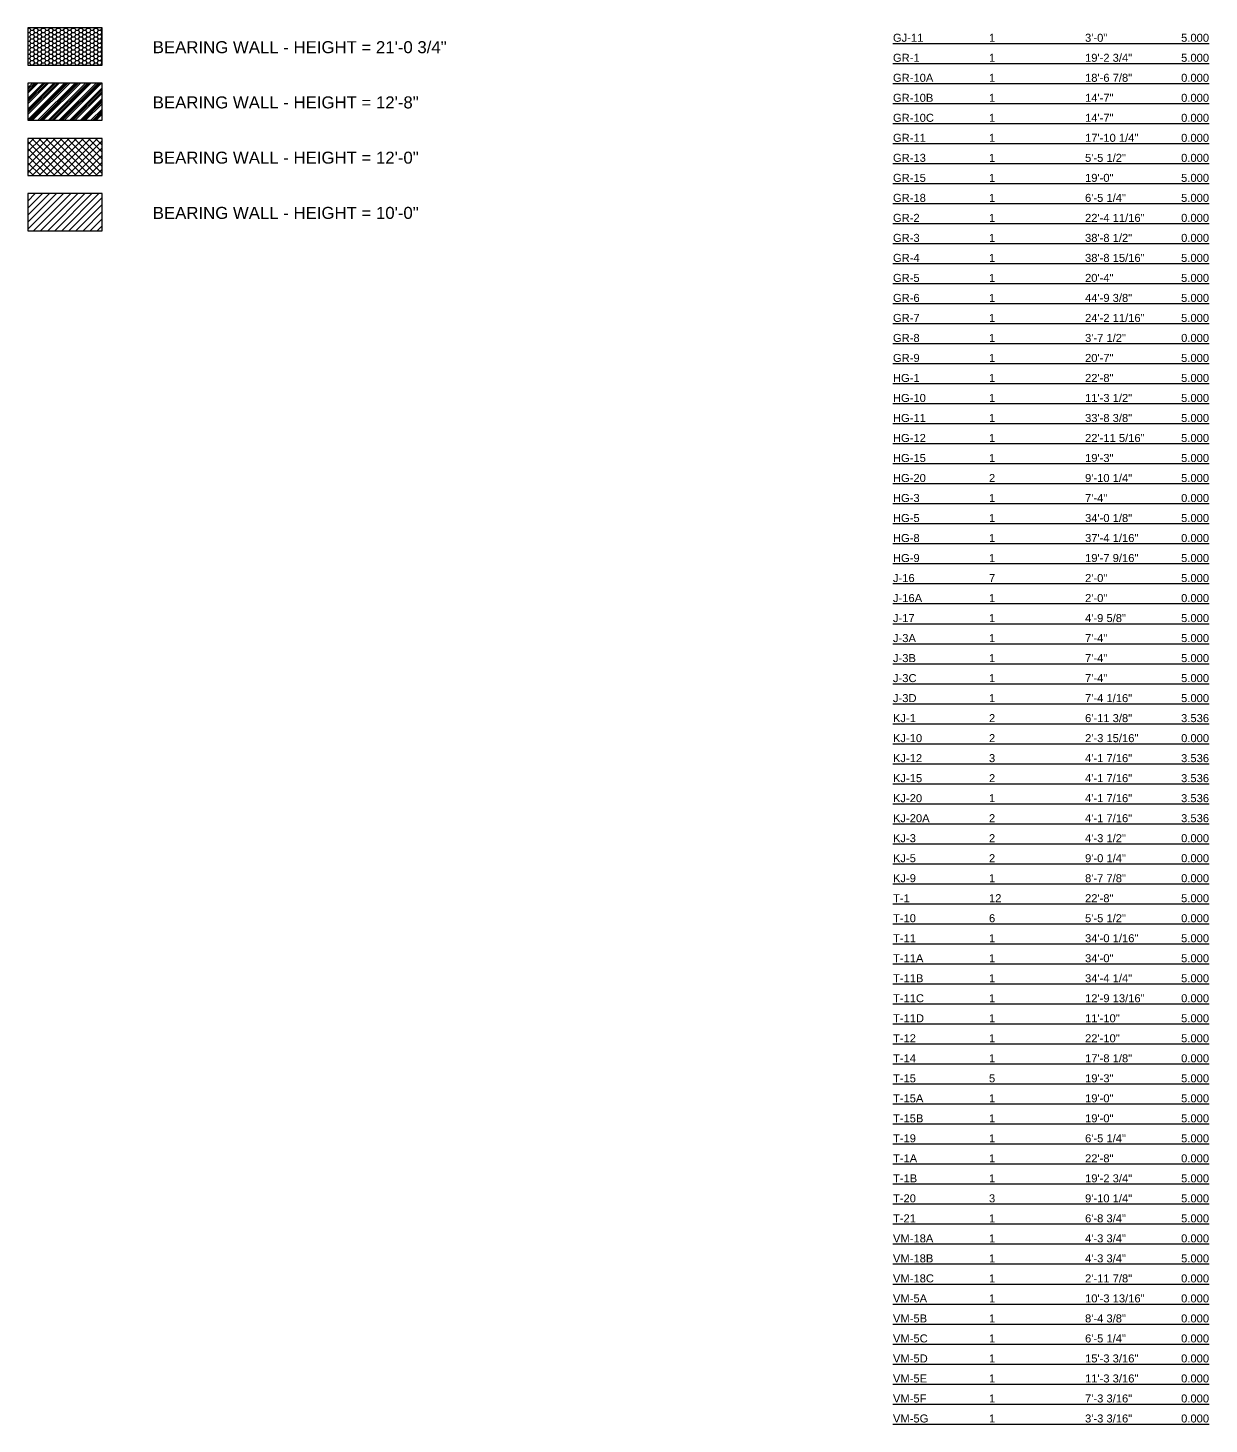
# Model space of a CAD drawing. Header units: inches. Extents: x -1174 to 3208, y -125 to 2788.
# Drawn here: x 2204 to 2794, y -125 to 573 of the extents above; entities that cross this region are included whole.
import ezdxf
from ezdxf.enums import TextEntityAlignment as Align

# ---------------------------------------------------------------- set-up
doc = ezdxf.new("R2010")
doc.units = ezdxf.units.IN
doc.header["$LTSCALE"] = 25
doc.header["$MEASUREMENT"] = 0
doc.layers.add('1WFIXTURES', color=3, linetype='Continuous')
doc.layers.add('RMARK', color=80, linetype='Continuous')
doc.styles.add('Plane', font='arial.ttf')

msp = doc.modelspace()

# ---------------------------------------------------------------- hatches: boundary and pattern name
at = {"layer": '1WFIXTURES'}
h = msp.add_hatch(dxfattribs=at)
h.set_pattern_fill('HONEY', scale=10)
h.set_pattern_definition([(0, (243.8203, 4.3512), (1.875, 1.08253175), [1.25, -2.5]), (120, (243.8203, 4.3512), (-1.875, 1.08253175), [1.25, -2.5]), (60, (243.8203, 4.3512), (4e-16, 2.1650635), [-2.5, 1.25])])
h.paths.add_polyline_path([(2203.55891, 554.18724), (2240.69863, 554.18724), (2240.69863, 572.74564), (2203.55891, 572.74564)])
h = msp.add_hatch(dxfattribs=at)
h.set_pattern_fill('ANSI34', color=2, scale=5)
h.set_pattern_definition([(45, (243.8203, 4.3512), (-2.6516504, 2.6516504), []), (45, (244.7042, 4.3512), (-2.6516504, 2.6516504), []), (45, (245.588, 4.3512), (-2.6516504, 2.6516504), []), (45, (246.472, 4.3512), (-2.6516504, 2.6516504), [])])
h.paths.add_polyline_path([(2203.55891, 526.57869), (2240.69863, 526.57869), (2240.69863, 545.13709), (2203.55891, 545.13709)])
h = msp.add_hatch(dxfattribs=at)
h.set_pattern_fill('ANSI37', color=1, scale=20)
h.set_pattern_definition([(45, (243.8203, 4.3512), (-1.767767, 1.767767), []), (135, (243.8203, 4.3512), (-1.767767, -1.767767), [])])
h.paths.add_polyline_path([(2203.55891, 498.97014), (2240.69863, 498.97014), (2240.69863, 517.52854), (2203.55891, 517.52854)])
h = msp.add_hatch(dxfattribs=at)
h.set_pattern_fill('ANSI31', color=256, scale=20)
h.set_pattern_definition([(45, (243.8203, 4.3512), (-1.767767, 1.767767), [])])
h.paths.add_polyline_path([(2203.55891, 471.3616), (2240.69863, 471.3616), (2240.69863, 489.91999), (2203.55891, 489.91999)])

# ---------------------------------------------------------------- linework, layer by layer
at = {"layer": '1WFIXTURES', "color": 7}
msp.add_lwpolyline([(2203.55891, 554.18724), (2240.69863, 554.18724), (2240.69863, 572.74564), (2203.55891, 572.74564)], close=True, dxfattribs=at)
at = {"layer": '1WFIXTURES', "color": 2}
msp.add_lwpolyline([(2203.55891, 526.57869), (2240.69863, 526.57869), (2240.69863, 545.13709), (2203.55891, 545.13709)], close=True, dxfattribs=at)
at = {"layer": '1WFIXTURES', "color": 1}
msp.add_lwpolyline([(2203.55891, 498.97014), (2240.69863, 498.97014), (2240.69863, 517.52854), (2203.55891, 517.52854)], close=True, dxfattribs=at)
at = {"layer": '1WFIXTURES'}
msp.add_lwpolyline([(2203.55891, 471.3616), (2240.69863, 471.3616), (2240.69863, 489.91999), (2203.55891, 489.91999)], close=True, dxfattribs=at)

# ---------------------------------------------------------------- texts
at = {"layer": '1WFIXTURES', "color": 7, "style": 'Plane'}
msp.add_text('BEARING WALL - HEIGHT = 21\'-0 3/4"', height=6, dxfattribs=at).set_placement((2265.95363, 560.12593))
at = {"layer": '1WFIXTURES', "color": 2, "style": 'Plane'}
msp.add_text('BEARING WALL - HEIGHT = 12\'-8"', height=6, dxfattribs=at).set_placement((2265.95363, 532.51738))
at = {"layer": '1WFIXTURES', "color": 1, "style": 'Plane'}
msp.add_text('BEARING WALL - HEIGHT = 12\'-0"', height=6, dxfattribs=at).set_placement((2265.95363, 504.90883))
at = {"layer": '1WFIXTURES', "style": 'Plane'}
msp.add_text('BEARING WALL - HEIGHT = 10\'-0"', height=6, dxfattribs=at).set_placement((2265.95363, 477.30028))
at = {"layer": 'RMARK', "style": 'Plane'}
for s, p in [('%%uGJ-11                         %%u', (2635.83874, 564.62048)), ('%%u1                             %%u', (2683.83874, 564.62048)), ('%%u3\'-0"                         %%u', (2731.83874, 564.62048)), ('%%u5.000%%u', (2779.83874, 564.62048)), ('%%uGR-1                          %%u', (2635.83874, 554.62048)), ('%%u1                             %%u', (2683.83874, 554.62048)), ('%%u19\'-2 3/4"                    %%u', (2731.83874, 554.62048)), ('%%u5.000%%u', (2779.83874, 554.62048)), ('%%uGR-10A                        %%u', (2635.83874, 544.62048)), ('%%u1                             %%u', (2683.83874, 544.62048)), ('%%u18\'-6 7/8"                    %%u', (2731.83874, 544.62048)), ('%%u0.000%%u', (2779.83874, 544.62048)), ('%%uGR-10B                        %%u', (2635.83874, 534.62048)), ('%%u1                             %%u', (2683.83874, 534.62048)), ('%%u14\'-7"                        %%u', (2731.83874, 534.62048)), ('%%u0.000%%u', (2779.83874, 534.62048)), ('%%uGR-10C                        %%u', (2635.83874, 524.62048)), ('%%u1                             %%u', (2683.83874, 524.62048)), ('%%u14\'-7"                        %%u', (2731.83874, 524.62048)), ('%%u0.000%%u', (2779.83874, 524.62048)), ('%%uGR-11                         %%u', (2635.83874, 514.62048)), ('%%u1                             %%u', (2683.83874, 514.62048)), ('%%u17\'-10 1/4"                   %%u', (2731.83874, 514.62048)), ('%%u0.000%%u', (2779.83874, 514.62048)), ('%%uGR-13                         %%u', (2635.83874, 504.62048)), ('%%u1                             %%u', (2683.83874, 504.62048)), ('%%u5\'-5 1/2"                     %%u', (2731.83874, 504.62048)), ('%%u0.000%%u', (2779.83874, 504.62048)), ('%%uGR-15                         %%u', (2635.83874, 494.62048)), ('%%u1                             %%u', (2683.83874, 494.62048)), ('%%u19\'-0"                        %%u', (2731.83874, 494.62048)), ('%%u5.000%%u', (2779.83874, 494.62048)), ('%%uGR-18                         %%u', (2635.83874, 484.62048)), ('%%u1                             %%u', (2683.83874, 484.62048)), ('%%u6\'-5 1/4"                     %%u', (2731.83874, 484.62048)), ('%%u5.000%%u', (2779.83874, 484.62048)), ('%%uGR-2                          %%u', (2635.83874, 474.62048)), ('%%u1                             %%u', (2683.83874, 474.62048)), ('%%u22\'-4 11/16"                  %%u', (2731.83874, 474.62048)), ('%%u0.000%%u', (2779.83874, 474.62048)), ('%%uGR-3                          %%u', (2635.83874, 464.62048)), ('%%u1                             %%u', (2683.83874, 464.62048)), ('%%u38\'-8 1/2"                    %%u', (2731.83874, 464.62048)), ('%%u0.000%%u', (2779.83874, 464.62048)), ('%%uGR-4                          %%u', (2635.83874, 454.62048)), ('%%u1                             %%u', (2683.83874, 454.62048)), ('%%u38\'-8 15/16"                  %%u', (2731.83874, 454.62048)), ('%%u5.000%%u', (2779.83874, 454.62048)), ('%%uGR-5                          %%u', (2635.83874, 444.62048)), ('%%u1                             %%u', (2683.83874, 444.62048)), ('%%u20\'-4"                        %%u', (2731.83874, 444.62048)), ('%%u5.000%%u', (2779.83874, 444.62048)), ('%%uGR-6                          %%u', (2635.83874, 434.62048)), ('%%u1                             %%u', (2683.83874, 434.62048)), ('%%u44\'-9 3/8"                    %%u', (2731.83874, 434.62048)), ('%%u5.000%%u', (2779.83874, 434.62048)), ('%%uGR-7                          %%u', (2635.83874, 424.62048)), ('%%u1                             %%u', (2683.83874, 424.62048)), ('%%u24\'-2 11/16"                  %%u', (2731.83874, 424.62048)), ('%%u5.000%%u', (2779.83874, 424.62048)), ('%%uGR-8                          %%u', (2635.83874, 414.62048)), ('%%u1                             %%u', (2683.83874, 414.62048)), ('%%u3\'-7 1/2"                     %%u', (2731.83874, 414.62048)), ('%%u0.000%%u', (2779.83874, 414.62048)), ('%%uGR-9                          %%u', (2635.83874, 404.62048)), ('%%u1                             %%u', (2683.83874, 404.62048)), ('%%u20\'-7"                        %%u', (2731.83874, 404.62048)), ('%%u5.000%%u', (2779.83874, 404.62048)), ('%%uHG-1                          %%u', (2635.83874, 394.62048)), ('%%u1                             %%u', (2683.83874, 394.62048)), ('%%u22\'-8"                        %%u', (2731.83874, 394.62048)), ('%%u5.000%%u', (2779.83874, 394.62048)), ('%%uHG-10                         %%u', (2635.83874, 384.62048)), ('%%u1                             %%u', (2683.83874, 384.62048)), ('%%u11\'-3 1/2"                    %%u', (2731.83874, 384.62048)), ('%%u5.000%%u', (2779.83874, 384.62048)), ('%%uHG-11                         %%u', (2635.83874, 374.62048)), ('%%u1                             %%u', (2683.83874, 374.62048)), ('%%u33\'-8 3/8"                    %%u', (2731.83874, 374.62048)), ('%%u5.000%%u', (2779.83874, 374.62048)), ('%%uHG-12                         %%u', (2635.83874, 364.62048)), ('%%u1                             %%u', (2683.83874, 364.62048)), ('%%u22\'-11 5/16"                  %%u', (2731.83874, 364.62048)), ('%%u5.000%%u', (2779.83874, 364.62048)), ('%%uHG-15                         %%u', (2635.83874, 354.62048)), ('%%u1                             %%u', (2683.83874, 354.62048)), ('%%u19\'-3"                        %%u', (2731.83874, 354.62048)), ('%%u5.000%%u', (2779.83874, 354.62048)), ('%%uHG-20                         %%u', (2635.83874, 344.62048)), ('%%u2                             %%u', (2683.83874, 344.62048)), ('%%u9\'-10 1/4"                    %%u', (2731.83874, 344.62048)), ('%%u5.000%%u', (2779.83874, 344.62048)), ('%%uHG-3                          %%u', (2635.83874, 334.62048)), ('%%u1                             %%u', (2683.83874, 334.62048)), ('%%u7\'-4"                         %%u', (2731.83874, 334.62048)), ('%%u0.000%%u', (2779.83874, 334.62048)), ('%%uHG-5                          %%u', (2635.83874, 324.62048)), ('%%u1                             %%u', (2683.83874, 324.62048)), ('%%u34\'-0 1/8"                    %%u', (2731.83874, 324.62048)), ('%%u5.000%%u', (2779.83874, 324.62048)), ('%%uHG-8                          %%u', (2635.83874, 314.62048)), ('%%u1                             %%u', (2683.83874, 314.62048)), ('%%u37\'-4 1/16"                   %%u', (2731.83874, 314.62048)), ('%%u0.000%%u', (2779.83874, 314.62048)), ('%%uHG-9                          %%u', (2635.83874, 304.62048)), ('%%u1                             %%u', (2683.83874, 304.62048)), ('%%u19\'-7 9/16"                   %%u', (2731.83874, 304.62048)), ('%%u5.000%%u', (2779.83874, 304.62048)), ('%%uJ-16                          %%u', (2635.83874, 294.62048)), ('%%u7                             %%u', (2683.83874, 294.62048)), ('%%u2\'-0"                         %%u', (2731.83874, 294.62048)), ('%%u5.000%%u', (2779.83874, 294.62048)), ('%%uJ-16A                         %%u', (2635.83874, 284.62048)), ('%%u1                             %%u', (2683.83874, 284.62048)), ('%%u2\'-0"                         %%u', (2731.83874, 284.62048)), ('%%u0.000%%u', (2779.83874, 284.62048)), ('%%uJ-17                          %%u', (2635.83874, 274.62048)), ('%%u1                             %%u', (2683.83874, 274.62048)), ('%%u4\'-9 5/8"                     %%u', (2731.83874, 274.62048)), ('%%u5.000%%u', (2779.83874, 274.62048)), ('%%uJ-3A                          %%u', (2635.83874, 264.62048)), ('%%u1                             %%u', (2683.83874, 264.62048)), ('%%u7\'-4"                         %%u', (2731.83874, 264.62048)), ('%%u5.000%%u', (2779.83874, 264.62048)), ('%%uJ-3B                          %%u', (2635.83874, 254.62048)), ('%%u1                             %%u', (2683.83874, 254.62048)), ('%%u7\'-4"                         %%u', (2731.83874, 254.62048)), ('%%u5.000%%u', (2779.83874, 254.62048)), ('%%uJ-3C                          %%u', (2635.83874, 244.62048)), ('%%u1                             %%u', (2683.83874, 244.62048)), ('%%u7\'-4"                         %%u', (2731.83874, 244.62048)), ('%%u5.000%%u', (2779.83874, 244.62048)), ('%%uJ-3D                          %%u', (2635.83874, 234.62048)), ('%%u1                             %%u', (2683.83874, 234.62048)), ('%%u7\'-4 1/16"                    %%u', (2731.83874, 234.62048)), ('%%u5.000%%u', (2779.83874, 234.62048)), ('%%uKJ-1                          %%u', (2635.83874, 224.62048)), ('%%u2                             %%u', (2683.83874, 224.62048)), ('%%u6\'-11 3/8"                    %%u', (2731.83874, 224.62048)), ('%%u3.536%%u', (2779.83874, 224.62048)), ('%%uKJ-10                         %%u', (2635.83874, 214.62048)), ('%%u2                             %%u', (2683.83874, 214.62048)), ('%%u2\'-3 15/16"                   %%u', (2731.83874, 214.62048)), ('%%u0.000%%u', (2779.83874, 214.62048)), ('%%uKJ-12                         %%u', (2635.83874, 204.62048)), ('%%u3                             %%u', (2683.83874, 204.62048)), ('%%u4\'-1 7/16"                    %%u', (2731.83874, 204.62048)), ('%%u3.536%%u', (2779.83874, 204.62048)), ('%%uKJ-15                         %%u', (2635.83874, 194.62048)), ('%%u2                             %%u', (2683.83874, 194.62048)), ('%%u4\'-1 7/16"                    %%u', (2731.83874, 194.62048)), ('%%u3.536%%u', (2779.83874, 194.62048)), ('%%uKJ-20                         %%u', (2635.83874, 184.62048)), ('%%u1                             %%u', (2683.83874, 184.62048)), ('%%u4\'-1 7/16"                    %%u', (2731.83874, 184.62048)), ('%%u3.536%%u', (2779.83874, 184.62048)), ('%%uKJ-20A                        %%u', (2635.83874, 174.62048)), ('%%u2                             %%u', (2683.83874, 174.62048)), ('%%u4\'-1 7/16"                    %%u', (2731.83874, 174.62048)), ('%%u3.536%%u', (2779.83874, 174.62048)), ('%%uKJ-3                          %%u', (2635.83874, 164.62048)), ('%%u2                             %%u', (2683.83874, 164.62048)), ('%%u4\'-3 1/2"                     %%u', (2731.83874, 164.62048)), ('%%u0.000%%u', (2779.83874, 164.62048)), ('%%uKJ-5                          %%u', (2635.83874, 154.62048)), ('%%u2                             %%u', (2683.83874, 154.62048)), ('%%u9\'-0 1/4"                     %%u', (2731.83874, 154.62048)), ('%%u0.000%%u', (2779.83874, 154.62048)), ('%%uKJ-9                          %%u', (2635.83874, 144.62048)), ('%%u1                             %%u', (2683.83874, 144.62048)), ('%%u8\'-7 7/8"                     %%u', (2731.83874, 144.62048)), ('%%u0.000%%u', (2779.83874, 144.62048)), ('%%uT-1                           %%u', (2635.83874, 134.62048)), ('%%u12                            %%u', (2683.83874, 134.62048)), ('%%u22\'-8"                        %%u', (2731.83874, 134.62048)), ('%%u5.000%%u', (2779.83874, 134.62048)), ('%%uT-10                          %%u', (2635.83874, 124.62048)), ('%%u6                             %%u', (2683.83874, 124.62048)), ('%%u5\'-5 1/2"                     %%u', (2731.83874, 124.62048)), ('%%u0.000%%u', (2779.83874, 124.62048)), ('%%uT-11                          %%u', (2635.83874, 114.62048)), ('%%u1                             %%u', (2683.83874, 114.62048)), ('%%u34\'-0 1/16"                   %%u', (2731.83874, 114.62048)), ('%%u5.000%%u', (2779.83874, 114.62048)), ('%%uT-11A                         %%u', (2635.83874, 104.62048)), ('%%u1                             %%u', (2683.83874, 104.62048)), ('%%u34\'-0"                        %%u', (2731.83874, 104.62048)), ('%%u5.000%%u', (2779.83874, 104.62048)), ('%%uT-11B                         %%u', (2635.83874, 94.62048)), ('%%u1                             %%u', (2683.83874, 94.62048)), ('%%u34\'-4 1/4"                    %%u', (2731.83874, 94.62048)), ('%%u5.000%%u', (2779.83874, 94.62048)), ('%%uT-11C                         %%u', (2635.83874, 84.62048)), ('%%u1                             %%u', (2683.83874, 84.62048)), ('%%u12\'-9 13/16"                  %%u', (2731.83874, 84.62048)), ('%%u0.000%%u', (2779.83874, 84.62048)), ('%%uT-11D                         %%u', (2635.83874, 74.62048)), ('%%u1                             %%u', (2683.83874, 74.62048)), ('%%u11\'-10"                       %%u', (2731.83874, 74.62048)), ('%%u5.000%%u', (2779.83874, 74.62048)), ('%%uT-12                          %%u', (2635.83874, 64.62048)), ('%%u1                             %%u', (2683.83874, 64.62048)), ('%%u22\'-10"                       %%u', (2731.83874, 64.62048)), ('%%u5.000%%u', (2779.83874, 64.62048)), ('%%uT-14                          %%u', (2635.83874, 54.62048)), ('%%u1                             %%u', (2683.83874, 54.62048)), ('%%u17\'-8 1/8"                    %%u', (2731.83874, 54.62048)), ('%%u0.000%%u', (2779.83874, 54.62048)), ('%%uT-15                          %%u', (2635.83874, 44.62048)), ('%%u5                             %%u', (2683.83874, 44.62048)), ('%%u19\'-3"                        %%u', (2731.83874, 44.62048)), ('%%u5.000%%u', (2779.83874, 44.62048)), ('%%uT-15A                         %%u', (2635.83874, 34.62048)), ('%%u1                             %%u', (2683.83874, 34.62048)), ('%%u19\'-0"                        %%u', (2731.83874, 34.62048)), ('%%u5.000%%u', (2779.83874, 34.62048)), ('%%uT-15B                         %%u', (2635.83874, 24.62048)), ('%%u1                             %%u', (2683.83874, 24.62048)), ('%%u19\'-0"                        %%u', (2731.83874, 24.62048)), ('%%u5.000%%u', (2779.83874, 24.62048)), ('%%uT-19                          %%u', (2635.83874, 14.62048)), ('%%u1                             %%u', (2683.83874, 14.62048)), ('%%u6\'-5 1/4"                     %%u', (2731.83874, 14.62048)), ('%%u5.000%%u', (2779.83874, 14.62048)), ('%%uT-1A                          %%u', (2635.83874, 4.62048)), ('%%u1                             %%u', (2683.83874, 4.62048)), ('%%u22\'-8"                        %%u', (2731.83874, 4.62048)), ('%%u0.000%%u', (2779.83874, 4.62048)), ('%%u19\'-2 3/4"                    %%u', (2731.83874, -5.37952)), ('%%uT-1B                          %%u', (2635.83874, -5.37952)), ('%%u1                             %%u', (2683.83874, -5.37952)), ('%%u5.000%%u', (2779.83874, -5.37952)), ('%%uT-20                          %%u', (2635.83874, -15.37952)), ('%%u3                             %%u', (2683.83874, -15.37952)), ('%%u9\'-10 1/4"                    %%u', (2731.83874, -15.37952)), ('%%u5.000%%u', (2779.83874, -15.37952)), ('%%uT-21                          %%u', (2635.83874, -25.37952)), ('%%u1                             %%u', (2683.83874, -25.37952)), ('%%u6\'-8 3/4"                     %%u', (2731.83874, -25.37952)), ('%%u5.000%%u', (2779.83874, -25.37952)), ('%%uVM-18A                        %%u', (2635.83874, -35.37952)), ('%%u1                             %%u', (2683.83874, -35.37952)), ('%%u4\'-3 3/4"                     %%u', (2731.83874, -35.37952)), ('%%u0.000%%u', (2779.83874, -35.37952)), ('%%uVM-18B                        %%u', (2635.83874, -45.37952)), ('%%u1                             %%u', (2683.83874, -45.37952)), ('%%u4\'-3 3/4"                     %%u', (2731.83874, -45.37952)), ('%%u5.000%%u', (2779.83874, -45.37952)), ('%%uVM-18C                        %%u', (2635.83874, -55.37952)), ('%%u1                             %%u', (2683.83874, -55.37952)), ('%%u2\'-11 7/8"                    %%u', (2731.83874, -55.37952)), ('%%u0.000%%u', (2779.83874, -55.37952)), ('%%uVM-5A                         %%u', (2635.83874, -65.37952)), ('%%u1                             %%u', (2683.83874, -65.37952)), ('%%u10\'-3 13/16"                  %%u', (2731.83874, -65.37952)), ('%%u0.000%%u', (2779.83874, -65.37952)), ('%%uVM-5B                         %%u', (2635.83874, -75.37952)), ('%%u1                             %%u', (2683.83874, -75.37952)), ('%%u8\'-4 3/8"                     %%u', (2731.83874, -75.37952)), ('%%u0.000%%u', (2779.83874, -75.37952)), ('%%uVM-5C                         %%u', (2635.83874, -85.37952)), ('%%u1                             %%u', (2683.83874, -85.37952)), ('%%u6\'-5 1/4"                     %%u', (2731.83874, -85.37952)), ('%%u0.000%%u', (2779.83874, -85.37952)), ('%%uVM-5D                         %%u', (2635.83874, -95.37952)), ('%%u1                             %%u', (2683.83874, -95.37952)), ('%%u15\'-3 3/16"                   %%u', (2731.83874, -95.37952)), ('%%u0.000%%u', (2779.83874, -95.37952)), ('%%uVM-5E                         %%u', (2635.83874, -105.37952)), ('%%u1                             %%u', (2683.83874, -105.37952)), ('%%u11\'-3 3/16"                   %%u', (2731.83874, -105.37952)), ('%%u0.000%%u', (2779.83874, -105.37952)), ('%%uVM-5F                         %%u', (2635.83874, -115.37952)), ('%%u1                             %%u', (2683.83874, -115.37952)), ('%%u7\'-3 3/16"                    %%u', (2731.83874, -115.37952)), ('%%u0.000%%u', (2779.83874, -115.37952)), ('%%uVM-5G                         %%u', (2635.83874, -125.37952)), ('%%u1                             %%u', (2683.83874, -125.37952)), ('%%u3\'-3 3/16"                    %%u', (2731.83874, -125.37952)), ('%%u0.000%%u', (2779.83874, -125.37952))]:
    msp.add_text(s, height=4, dxfattribs=at).set_placement(p, align=Align.BOTTOM_LEFT)

doc.saveas('drawing.dxf')
